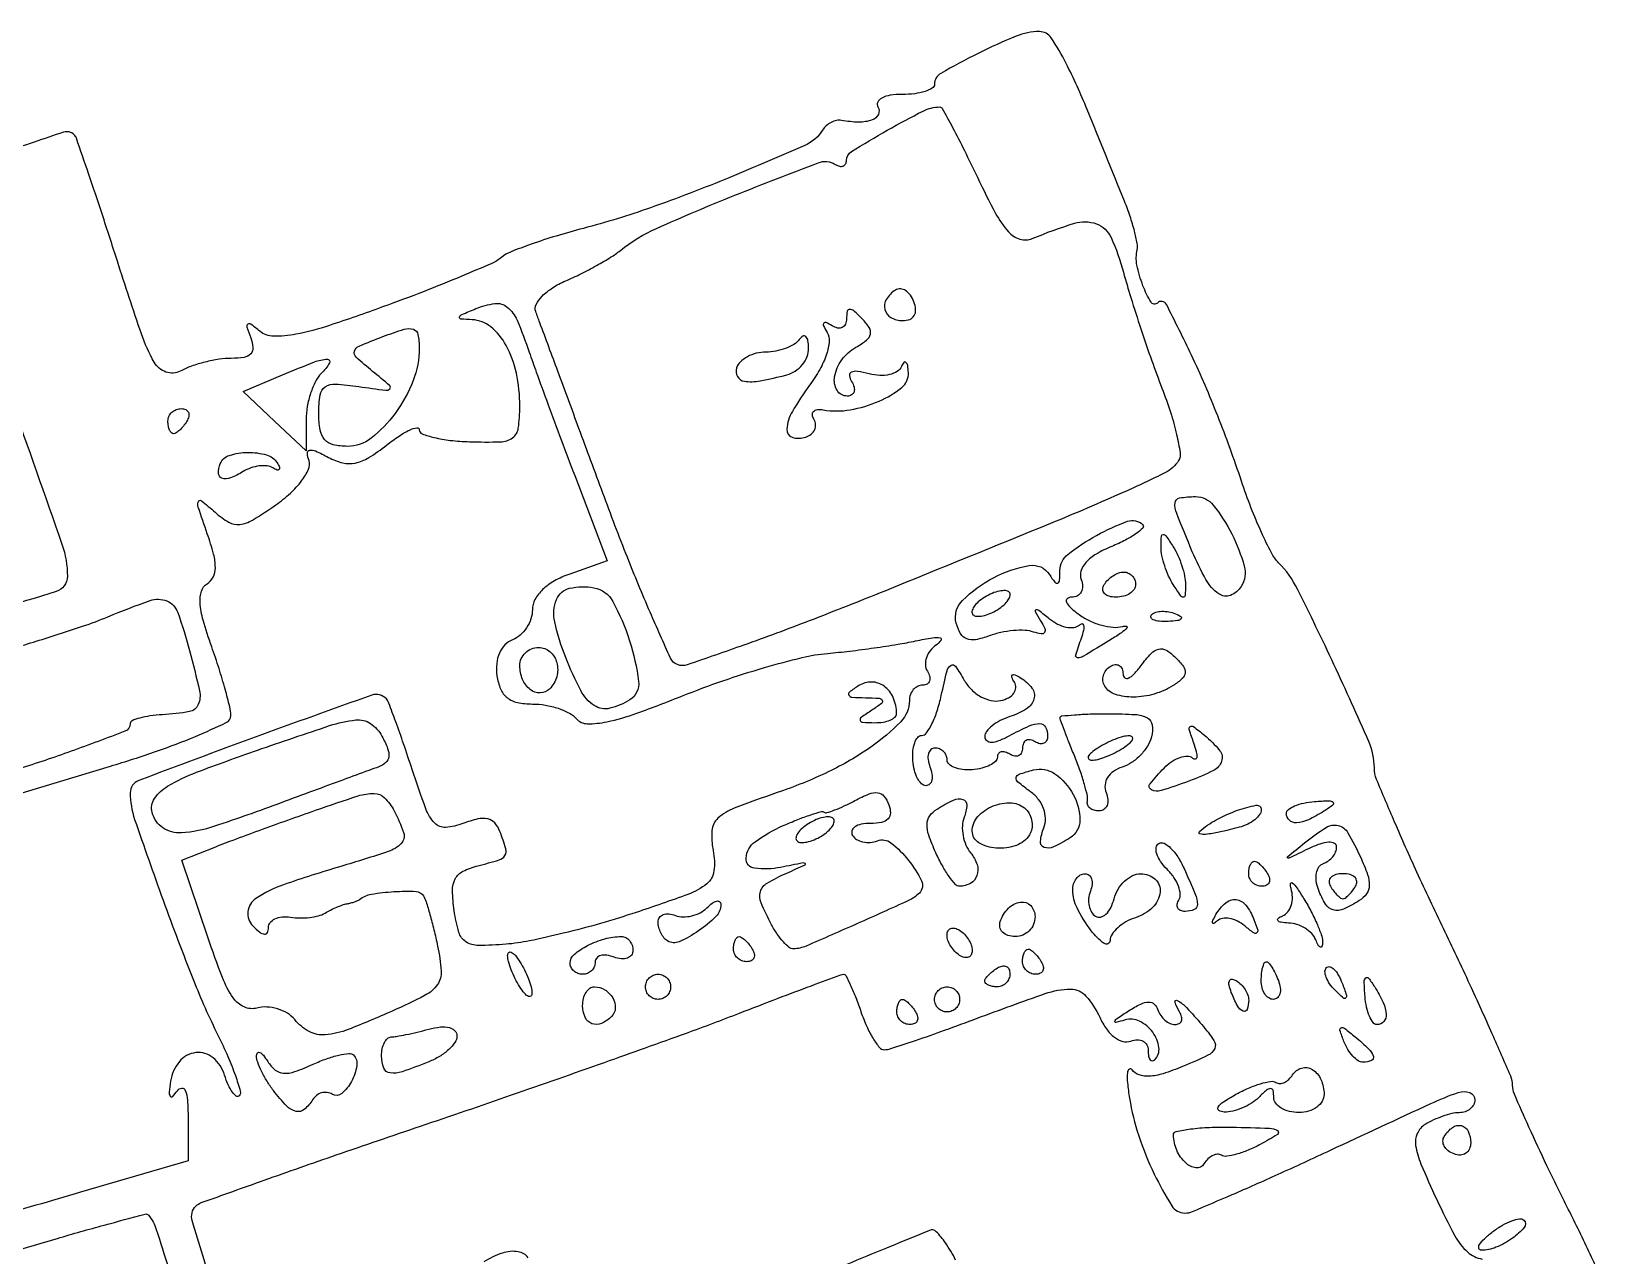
# Model space of a CAD drawing. Extents: x -19 to 322, y 67 to 181.
# Drawn here: x 254.4 to 314.1, y 135.1 to 181.4 of the extents above; entities that cross this region are included whole.
import ezdxf

# ---------------------------------------------------------------- set-up
doc = ezdxf.new("R2010")
doc.units = 0
doc.layers.get('0').update_dxf_attribs({"linetype": 'CONTINUOUS'})

msp = doc.modelspace()

# ---------------------------------------------------------------- linework, layer by layer
for points in [[(314.063, 133.51, 0.007953), (313.315, 135.18, 0.007109), (312.486, 136.888, -0.004353), (311.679, 138.529, -0.006337), (310.999, 139.991, -0.003391), (310.449, 141.235, -0.1027), (310.38, 141.567, 0.10206), (310.31, 141.911, 0.002152), (309.613, 143.509, 0.0049), (308.768, 145.373, 0.003271), (307.767, 147.492, -0.004293), (306.765, 149.622, -0.006224), (305.921, 151.52, -0.003381), (305.24, 153.134, -0.09845), (305.153, 153.571, 0.103891), (304.945, 154.561, 0.005657), (303.624, 157.477, 0.006694), (302.249, 160.324, 0.078572), (301.535, 161.323, -0.073945), (301.262, 161.698, -0.01352), (300.883, 162.472, -0.014275), (300.487, 163.411, -0.012539), (300.127, 164.411, 0.013991), (299.231, 166.876, 0.016077), (298.237, 169.173, 0.009027), (297.289, 171.091, 0.507738), (296.95, 171.144, -0.486583), (296.708, 171.173, -0.045479), (296.403, 171.798, -0.040792), (296.177, 172.579, -0.106807), (296.185, 173.16, 0.104653), (296.189, 173.398, 0.015936), (296.083, 173.865, 0.017247), (295.919, 174.415, 0.014175), (295.707, 174.991, 0.002891), (294.294, 178.462, 0.01815), (293.499, 180.202, 0.031893), (292.934, 181.169, 0.249575), (292.489, 181.406, 0.096764), (291.614, 181.235, 0.019697), (290.168, 180.581, 0.013552), (288.758, 179.825, 0.269226), (288.521, 179.417, -0.261876), (288.437, 179.268, -0.059583), (288.164, 179.144, -0.046926), (287.771, 179.058, -0.03018), (287.305, 179.03, 0.035659), (286.848, 178.997, 0.083483), (286.523, 178.894, 0.1651), (286.372, 178.738, 0.253782), (286.383, 178.555, -0.257782), (286.397, 178.276, -0.193357), (286.163, 178.066, -0.092326), (285.662, 177.981, -0.042337), (285.001, 178.049, 0.099293), (284.815, 178.046, 0.066157), (284.613, 177.975, 0.063055), (284.428, 177.848, 0.070997), (284.288, 177.683, -0.149232), (283.618, 177.104, -0.006695), (280.778, 175.892, -0.01226), (277.781, 174.746, -0.021474), (275.243, 173.966, 0.009578), (274.215, 173.677, 0.011721), (273.267, 173.367, 0.010272), (272.487, 173.072, 0.078027), (272.15, 172.871, -0.069923), (271.781, 172.644, -0.004532), (270.619, 172.146, -0.006534), (269.217, 171.583, -0.004822), (267.65, 170.994, -0.007892), (265.645, 170.297, -0.030667), (264.373, 169.963, -0.051561), (263.527, 169.885, -0.172275), (263.011, 170.074, 0.013467), (262.671, 170.341, 0.322634), (262.557, 170.342, 0.329364), (262.52, 170.235, 0.013752), (262.663, 169.831, -0.070409), (262.747, 169.463, -0.213059), (262.665, 169.225, -0.165314), (262.41, 169.09, -0.040277), (261.93, 169.051, 0.037591), (261.469, 169.016, 0.023343), (260.937, 168.91, 0.02337), (260.419, 168.755, 0.03859), (260.002, 168.572, -0.213131), (259.459, 168.533, -0.177314), (259.012, 168.909, -0.048114), (258.529, 169.978, -0.004493), (257.622, 172.725, 0.001873), (257.043, 174.511, 0.002947), (256.53, 176.04, 0.000758), (256.073, 177.371, 0.113758), (255.988, 177.508, 0.283509), (255.588, 177.602, 0.004799), (253.354, 176.839, 0.006527)], [(252.804, 152.265), (257.357, 153.632, 0.010384), (259.102, 154.196, 0.016343), (260.573, 154.76, 0.010491), (261.739, 155.281, 0.290286), (261.91, 155.551, 0.059708), (261.871, 155.876, 0.008156), (261.698, 156.54, 0.009283), (261.465, 157.323, 0.007721), (261.188, 158.147, -0.014675), (260.867, 159.149, -0.05203), (260.749, 159.813, -0.093961), (260.8, 160.254, -0.180687), (261.015, 160.531, 0.140273), (261.242, 160.781, 0.114434), (261.326, 161.135, 0.066141), (261.26, 161.65, 0.018818), (261.023, 162.422, -0.00357), (260.681, 163.425, -0.168304), (260.683, 163.637, -0.51581), (260.8, 163.669, -0.011743), (261.315, 163.233, 0.050223), (261.836, 162.856, 0.163393), (262.248, 162.771, 0.106604), (262.733, 162.939, 0.015424), (263.616, 163.514, 0.034051), (264.162, 163.953, 0.045277), (264.589, 164.424, 0.052839), (264.85, 164.86, 0.192359), (264.868, 165.177, -0.061199), (264.807, 165.47, -0.387533), (264.892, 165.58, -0.15266), (265.114, 165.551, -0.014691), (265.606, 165.306, 0.064014), (266.143, 165.101, 0.111449), (266.618, 165.095, 0.086872), (267.128, 165.3, 0.027913), (267.799, 165.769, -0.018417), (268.275, 166.116, -0.038195), (268.674, 166.343, -0.065054), (268.946, 166.43, -0.467882), (269.038, 166.353, 0.311468), (269.146, 166.197, 0.032061), (269.597, 166.059, 0.030992), (270.211, 165.952, 0.019339), (270.939, 165.899, 0.01493), (272.105, 165.896, 0.147722), (272.565, 166.048, 0.208306), (272.783, 166.407, 0.033988), (272.84, 167.238, 0.051253), (272.71, 168.496, 0.074576), (272.324, 169.541, 0.095246), (271.743, 170.242, 0.16328), (271.041, 170.51, -0.012937), (270.609, 170.539, -0.479773), (270.562, 170.611, -0.21496), (270.65, 170.709, -0.006283), (271.176, 170.931, -0.063538), (271.898, 171.124, -0.206974), (272.364, 170.992, -0.123029), (272.737, 170.495, -0.017381), (273.196, 169.289, 0.004751), (273.463, 168.531, 0.001272), (273.902, 167.331, 0.001289), (274.407, 165.97, 0.001331), (274.914, 164.627), (276.145, 161.391), (274.73, 160.898, 0.043041), (274.149, 160.637, 0.063348), (273.699, 160.307, 0.077261), (273.413, 159.935, 0.126118), (273.315, 159.551, -0.079748), (273.259, 159.204, -0.065458), (273.096, 158.865, -0.06662), (272.854, 158.585, -0.089872), (272.569, 158.412, 0.10911), (272.278, 158.22, 0.089548), (272.07, 157.91, 0.078693), (271.965, 157.509, 0.059912), (271.975, 157.054, 0.063694), (272.113, 156.552, 0.125889), (272.36, 156.224, 0.117597), (272.747, 156.042, 0.051583), (273.315, 155.983, -0.041709), (273.805, 155.942, -0.038699), (274.293, 155.82, -0.041041), (274.712, 155.642, -0.094318), (274.978, 155.429, 0.215491), (275.39, 155.237, 0.056506), (276.133, 155.311, 0.033222), (277.262, 155.635, 0.00878), (279.017, 156.303, -0.012626), (280.521, 156.862, -0.011636), (282.093, 157.36, -0.011719), (283.514, 157.739, -0.037352), (284.482, 157.898, 0.007684), (285.314, 157.984, 0.005469), (286.243, 158.105, 0.005523), (287.128, 158.24, 0.011705), (287.808, 158.368, -0.009935), (288.451, 158.491, -0.092726), (288.732, 158.487, -0.554665), (288.767, 158.392, -0.076154), (288.579, 158.212, 0.075239), (288.354, 157.996, 0.084657), (288.213, 157.732, 0.094444), (288.176, 157.461, 0.125121), (288.251, 157.224, -0.072223), (288.338, 157.022, -0.148061), (288.334, 156.851, -0.188844), (288.239, 156.738, -0.126017), (288.074, 156.696, 0.114275), (287.882, 156.651, 0.100347), (287.719, 156.526, 0.093749), (287.609, 156.338, 0.085638), (287.571, 156.117, -0.196003), (287.242, 155.31, -0.04701), (286.116, 154.356, -0.040909), (284.503, 153.418, -0.029382), (282.57, 152.632, 0.009562), (280.951, 152.046, 0.092746), (280.332, 151.666, 0.19242), (280.103, 151.198, 0.068098), (280.15, 150.44, -0.078931), (280.18, 149.672, -0.196727), (279.913, 149.191, -0.081654), (279.198, 148.787, -0.007248), (277.238, 148.103, -0.010771), (275.896, 147.689, -0.009595), (274.485, 147.315, -0.009675), (273.204, 147.028, -0.029136), (272.318, 146.9, -0.019637), (271.273, 146.853, -0.146345), (270.802, 146.991, -0.180956), (270.535, 147.351, -0.033458), (270.358, 148.171, -0.030771), (270.294, 148.931, -0.128168), (270.399, 149.374, -0.157099), (270.692, 149.66, -0.053647), (271.257, 149.868, 0.011002), (272.06, 150.088, 0.179892), (272.279, 150.254, 0.220018), (272.313, 150.506, 0.017268), (272.086, 151.165, 0.090414), (271.891, 151.485, 0.159339), (271.626, 151.64, 0.111535), (271.249, 151.636, 0.032683), (270.691, 151.465, -0.072915), (270.034, 151.319, -0.225815), (269.621, 151.48, -0.100502), (269.284, 152.025, -0.009556), (268.767, 153.511, 0.003513), (268.445, 154.472, 0.005144), (268.148, 155.313, 0.002593), (267.885, 156.02, 0.089187), (267.794, 156.173, 0.307977), (267.239, 156.318, 0.002584), (262.828, 154.728, 0.002571), (258.432, 153.092, 0.311914), (258.108, 152.625, 0.082605), (258.275, 151.623, 0.00442), (259.35, 148.57, 0.007563), (260.497, 145.544, 0.020911), (261.425, 143.463, -0.012378), (261.802, 142.655, -0.019106), (262.083, 141.937, -0.014051), (262.27, 141.348, -0.272593), (262.224, 141.17, -0.368118), (262.113, 141.161, -0.084043), (261.969, 141.307, -0.050143), (261.815, 141.583, -0.025551), (261.675, 141.956, 0.142577), (261.239, 142.607, 0.20562), (260.584, 142.803, 0.195714), (259.965, 142.465, 0.132337), (259.633, 141.721, 0.014795), (259.579, 141.306, 0.181662), (259.62, 141.155, 0.470756), (259.713, 141.148, 0.03907), (259.889, 141.364, -0.221219), (260.053, 141.46, -0.334562), (260.189, 141.377, -0.077501), (260.272, 141.003, -0.016308), (260.294, 140.332), (260.294, 138.713), (256.231, 137.523, -0.001501), (252.841, 136.542, -0.048105)], [(253.585, 167.527, -0.001961), (255.526, 162.026, -0.084044), (255.732, 160.809, -0.329299), (255.307, 160.234, -0.004417), (250.828, 158.899, -0.005538)], [(253.019, 157.899, 0.005081), (254.774, 158.427, 0.005027), (256.308, 158.923, 0.018574), (257.262, 159.281, -0.014661), (258.857, 159.896, -0.184471), (259.491, 159.879, -0.212626), (259.904, 159.444, -0.020146), (260.351, 158.007, -0.0095), (260.728, 156.478, -0.156662), (260.682, 155.961, -0.256177), (260.346, 155.694, -0.027794), (259.328, 155.578, 0.020211), (258.861, 155.532, 0.032035), (258.467, 155.451, 0.033697), (258.179, 155.351, 0.300619), (258.109, 155.245, -0.310347), (257.908, 154.954, -0.004646), (255.872, 154.196, -0.012096), (253.891, 153.532, -0.039093)], [(261.267, 133.811, -0.006535), (260.451, 136.451, -0.274677), (260.591, 137.002, -0.11084), (260.794, 137.131, -0.000508), (263.177, 137.981, -0.002369), (265.897, 138.935, -0.001491), (269.084, 140.024, 0.0018), (272.528, 141.203, 0.001688), (276.038, 142.433, 0.001679), (279.145, 143.545, 0.005812), (281.145, 144.295, -0.001285), (282.609, 144.859, -0.002032), (283.867, 145.334, -0.000457), (284.973, 145.745, -0.089032), (285.09, 145.766, -0.284695), (285.168, 145.717, -0.008203), (285.345, 145.347, -0.014246), (285.54, 144.887, -0.009038), (285.741, 144.341, 0.021788), (285.959, 143.794, 0.031238), (286.202, 143.334, 0.031941), (286.437, 142.998, 0.227718), (286.61, 142.915, 0.078475), (286.866, 142.955, 0.00288), (287.8, 143.264, 0.00519), (288.902, 143.648, 0.003615), (290.139, 144.103, -0.00578), (292.707, 145.036, -0.082374), (293.665, 145.203, -0.217544), (294.249, 144.941, -0.073775), (294.768, 144.141, 0.047661), (295.024, 143.697, 0.075273), (295.328, 143.382, 0.098144), (295.647, 143.225, 0.158132), (295.946, 143.241, -0.084678), (296.196, 143.291, -0.132092), (296.408, 143.24, -0.149852), (296.548, 143.097, -0.120323), (296.6, 142.887, 0.039573), (296.617, 142.671, 0.113264), (296.673, 142.532, 0.249814), (296.755, 142.49, 0.1943), (296.848, 142.53, 0.233519), (297.007, 142.997, 0.127382), (296.774, 143.572, 0.117439), (296.273, 143.992, 0.192916), (295.729, 144.037, -0.015391), (295.383, 143.942, -0.604984), (295.342, 143.99, -0.154196), (295.429, 144.099, -0.006121), (295.862, 144.381, -0.025304), (296.32, 144.64, -0.108395), (296.623, 144.717, -0.200706), (296.829, 144.639, -0.122888), (296.97, 144.416, 0.07023), (297.075, 144.206, 0.065921), (297.236, 144.027, 0.070264), (297.427, 143.906, 0.106572), (297.618, 143.865, 0.121914), (297.771, 143.903, 0.187673), (297.859, 144.005, 0.151112), (297.866, 144.159, 0.074422), (297.788, 144.341, -0.05819), (297.615, 144.709, -0.68664), (297.7, 144.779, -0.07445), (298.053, 144.503, -0.012627), (298.628, 143.865, -0.026766), (299.089, 143.264, -0.263269), (299.116, 142.958, -0.17732), (298.862, 142.701, -0.011879), (297.902, 142.276, -0.021091), (297.166, 142.007, -0.061633), (296.636, 141.908, -0.100604), (296.257, 141.961, -0.156113), (295.997, 142.158, 0.406001), (295.891, 142.178, 0.226839), (295.817, 142.055, 0.048723), (295.818, 141.66, 0.015567), (295.895, 141.077, 0.039548), (296.245, 139.658, 0.032156), (296.833, 138.206, 0.027531), (297.493, 137.012, 0.258357), (297.988, 136.737, 0.100466), (298.282, 136.797, 0.001784), (299.775, 137.435, 0.004394), (301.51, 138.203, 0.002908), (303.49, 139.113, -0.000945), (307.283, 140.876, -0.024591), (308.329, 141.298, -0.174699), (308.761, 141.293, -0.313098), (308.955, 141.014, -0.123684), (308.909, 140.832, -0.099425), (308.78, 140.676, -0.089546), (308.588, 140.57, -0.07833), (308.361, 140.532, 0.054358), (308.084, 140.498, 0.025829), (307.739, 140.398, 0.025241), (307.385, 140.256, 0.032599), (307.077, 140.088, 0.145432), (306.778, 139.746, 0.146232), (306.715, 139.296, 0.062106), (306.915, 138.589, 0.009545), (307.51, 137.253, 0.013525), (308.202, 135.875, 0.086489), (308.682, 135.263, 0.14333), (309.228, 135, 0.060521)], [(253.278, 135.154, -0.003155), (255.352, 135.78, -0.005147), (257.121, 136.281, -0.001154), (258.667, 136.698, -0.290823), (258.797, 136.657, -0.098279), (259.094, 136.119, -0.002044), (260.015, 133.186, -0.00089), (260.959, 130.113, -0.310528), (260.89, 129.893, -0.097666), (260.449, 129.67, -0.000356), (254.837, 128.1, -0.002128), (249.167, 126.544, -0.002602)], [(289.32, 134.961, 0.037606), (288.939, 135.608, 0.044187), (288.583, 136.034, 0.307558), (288.329, 136.083, -0.004191), (287.967, 135.93, -0.000186), (286.705, 135.412, -0.000313), (285.208, 134.798, -0.000224), (283.532, 134.113, 0.001397)], [(273.161, 135.046, 0.189803), (272.772, 135.276, 0.122855), (272.179, 135.224, 0.058396), (271.484, 134.89, 0.079837)]]:
    msp.add_lwpolyline(points, format="xyb")
for points in [[(275.982, 163.952, 0.000044), (275.076, 166.403, 0.000065), (274.277, 168.563, 0.000031), (273.597, 170.401, 0.001143), (273.44, 170.822, -0.211535), (273.456, 171.087, -0.074905), (273.683, 171.403, -0.058126), (274.073, 171.719, -0.040266), (274.575, 171.983, 0.014248), (275.145, 172.246, 0.011644), (275.74, 172.559, 0.011814), (276.274, 172.872, 0.030058), (276.641, 173.131, -0.06385), (278.01, 173.965, -0.009635), (280.972, 175.219, -0.004608), (284.125, 176.449, -0.23316), (284.767, 176.387, 0.073887), (284.931, 176.317, 0.150384), (285.069, 176.323, 0.187971), (285.161, 176.401, 0.122883), (285.195, 176.538, -0.260093), (285.378, 176.867, -0.008304), (286.735, 177.673, -0.012326), (288.087, 178.403, -0.11816), (288.719, 178.555, -0.273685), (288.812, 178.5, -0.002575), (289.206, 177.774, -0.007659), (289.649, 176.915, -0.00477), (290.144, 175.896, 0.011788), (290.83, 174.532, 0.06045), (291.314, 173.839, 0.135103), (291.75, 173.559, 0.177134), (292.219, 173.581, -0.024834), (293.81, 174.16, -0.164763), (294.642, 174.137, -0.201226), (295.197, 173.619, -0.039587), (295.666, 172.307, 0.009282), (295.945, 171.35, 0.004865), (296.324, 170.168, 0.004837), (296.737, 168.964, 0.007399), (297.121, 167.929, -0.015125), (297.445, 167.013, -0.020844), (297.675, 166.172, -0.018074), (297.809, 165.476, -0.178661), (297.751, 165.19, -0.138898), (297.254, 164.735, -0.01182), (295.677, 163.99, -0.007358), (292.909, 162.809, -0.000846), (286.639, 160.256, -0.004306), (283.787, 159.128, -0.006674), (281.305, 158.209, -0.002544), (279.17, 157.464, -0.178224), (278.798, 157.472, -0.195242), (278.537, 157.72, -0.003764), (277.767, 159.456, -0.008495), (276.908, 161.529, -0.005518)], [(287.744, 171.187, 0.064087), (287.608, 171.439, 0.094924), (287.426, 171.611, 0.122111), (287.229, 171.678, 0.160704), (287.046, 171.634, 0.117169), (286.706, 171.292, 0.198008), (286.642, 170.9, 0.21), (286.873, 170.593, 0.128597), (287.318, 170.477, 0.094172), (287.584, 170.527, 0.165347), (287.752, 170.67, 0.151817), (287.807, 170.896, 0.076022)], [(283.653, 166.074, 0.08695), (283.859, 166.188, 0.115591), (283.99, 166.357, 0.127421), (284.025, 166.553, 0.119698), (283.962, 166.747, -0.108922), (283.903, 166.916, -0.228796), (283.947, 167.045, -0.175468), (284.09, 167.113, -0.066208), (284.316, 167.104, 0.085015), (285.332, 167.106, 0.060251), (286.426, 167.434, 0.065871), (287.281, 167.949, 0.24057), (287.533, 168.508, 0.026579), (287.506, 168.78, 0.171404), (287.441, 168.9, 0.43113), (287.361, 168.894, 0.072855), (287.273, 168.745, -0.159664), (287.113, 168.557, -0.080781), (286.821, 168.438, -0.066984), (286.448, 168.404, -0.053598), (286.048, 168.463, 0.024224), (285.606, 168.556, 0.1433), (285.374, 168.527, 0.340679), (285.304, 168.399, 0.100476), (285.386, 168.175, -0.068717), (285.479, 167.965, -0.14289), (285.478, 167.787, -0.190361), (285.387, 167.67, -0.133224), (285.223, 167.625, -0.264862), (284.836, 167.846, -0.17965), (284.743, 168.358, -0.114653), (285.017, 168.998, -0.106548), (285.551, 169.473, 0.036284), (285.953, 169.74, 0.175087), (286.098, 169.968, 0.202329), (286.053, 170.215, 0.05021), (285.789, 170.542, 0.015937), (285.471, 170.843, 0.182986), (285.313, 170.903, 0.363242), (285.22, 170.826, 0.044959), (285.195, 170.544, -0.103491), (285.152, 170.341, -0.18117), (285.034, 170.219, -0.165682), (284.857, 170.199, -0.084754), (284.646, 170.284, 0.029074), (284.421, 170.406, 0.361825), (284.333, 170.383, 0.277721), (284.325, 170.279, 0.02236), (284.465, 170.03, -0.163922), (284.542, 169.697, -0.056994), (284.438, 169.209, -0.046765), (284.183, 168.635, -0.031424), (283.793, 168.032, 0.027529), (283.145, 167.045, 0.114272), (282.937, 166.369, 0.348256), (283.144, 166.066, 0.160198)], [(265.236, 166.966, -0.035923), (265.287, 167.668, -0.211285), (265.478, 167.974, -0.165872), (265.866, 168.079, -0.020629), (266.746, 167.987, 0.003434), (267.769, 167.844, 0.244777), (267.925, 167.9, 0.425258), (267.917, 168.027, 0.006085), (267.273, 168.561, -0.014116), (266.652, 169.094, -0.2883), (266.588, 169.322, -0.224774), (266.763, 169.516, -0.0091), (267.664, 169.875, -0.014475), (268.47, 170.153, -0.153795), (268.813, 170.152, -0.274494), (268.988, 169.955, -0.047998), (269.038, 169.439, -0.093403), (268.807, 168.212, -0.064787), (268.126, 166.972, -0.068816), (267.219, 166.034, -0.167708), (266.322, 165.725, -0.056605), (265.782, 165.786, -0.15787), (265.459, 165.979, -0.139694), (265.287, 166.343, -0.040804)], [(282.938, 168.428, 0.084109), (283.255, 168.571, 0.074385), (283.523, 168.816, 0.076263), (283.702, 169.121, 0.097107), (283.762, 169.442, 0.038715), (283.737, 169.728, 0.169813), (283.657, 169.875, 0.327165), (283.542, 169.887, 0.101966), (283.406, 169.764, -0.098263), (283.206, 169.581, -0.046209), (282.891, 169.428, -0.043356), (282.52, 169.324, -0.046872), (282.146, 169.289, 0.060772), (281.783, 169.244, 0.062336), (281.444, 169.114, 0.06892), (281.18, 168.922, 0.121084), (281.037, 168.695, 0.211417), (281.068, 168.365, 0.234114), (281.331, 168.186, 0.081705), (281.923, 168.2, 0.017196)], [(263.86, 168.426, -0.006717), (265.076, 168.918, -0.083735), (265.561, 169.019, -0.598466), (265.644, 168.877, -0.059075), (265.331, 168.481, 0.079735), (265.113, 168.178, 0.037883), (264.929, 167.733, 0.036306), (264.803, 167.227, 0.042653), (264.761, 166.735), (264.761, 165.559), (263.568, 166.68), (262.374, 167.801)], [(259.534, 166.675, -0.105053), (259.573, 166.856, -0.099167), (259.682, 167.011, -0.09642), (259.845, 167.114, -0.093332), (260.037, 167.15, -0.108972), (260.206, 167.113, -0.182303), (260.306, 167.011, -0.161196), (260.321, 166.856, -0.082592), (260.247, 166.675, -0.029505), (260.119, 166.493, -0.035638), (259.978, 166.339, -0.038439), (259.844, 166.231, -0.151918), (259.744, 166.2, -0.210953), (259.663, 166.235, -0.081139), (259.596, 166.339, -0.061769), (259.549, 166.493, -0.042167)], [(261.514, 165.069, -0.219473), (261.86, 165.384, -0.073296), (262.552, 165.495, -0.071833), (263.263, 165.402, -0.188129), (263.667, 165.098, -0.038716), (263.752, 164.932, -0.282409), (263.739, 164.848, -0.321623), (263.662, 164.828, -0.044403), (263.505, 164.907, 0.111558), (263.282, 164.984, 0.057845), (262.987, 164.982, 0.053249), (262.669, 164.908, 0.054764), (262.376, 164.769, -0.044493), (261.898, 164.529, -0.179643), (261.577, 164.522, -0.3181), (261.442, 164.711, -0.101376)], [(298.269, 161.743, -0.003881), (297.678, 163.189, -0.110761), (297.615, 163.584, -0.350016), (297.786, 163.774, -0.040785), (298.396, 163.824, -0.228042), (299.062, 163.504, -0.051078), (299.763, 162.415, -0.051086), (300.232, 161.196, -0.207722), (300.121, 160.428, -0.165015), (299.713, 160.091, -0.250259), (299.268, 160.149, -0.110976), (298.783, 160.688, -0.028781)], [(294.077, 158.478, 0.024723), (294.168, 158.778, 0.108227), (294.173, 158.962, 0.398074), (294.104, 159.012, 0.1528), (293.987, 158.957, -0.159595), (293.784, 158.866, -0.078452), (293.498, 158.882, -0.065287), (293.177, 158.995, -0.052557), (292.869, 159.195, 0.004826), (292.461, 159.519, 0.217193), (292.358, 159.543, 0.50858), (292.331, 159.483, 0.009146), (292.535, 159.129, -0.031827), (292.688, 158.835, -0.248206), (292.677, 158.686, -0.304085), (292.555, 158.631, -0.042122), (292.27, 158.704, 0.073852), (291.945, 158.767, 0.032113), (291.504, 158.757, 0.0309), (291.028, 158.685, 0.035868), (290.588, 158.558, -0.040476), (290.075, 158.415, -0.141464), (289.737, 158.445, -0.171426), (289.504, 158.644, -0.066496), (289.342, 159.042, -0.268578), (289.579, 159.902, -0.074115), (290.757, 160.76, -0.076958), (292.104, 161.217, -0.303725), (292.865, 160.881, 0.020438), (293.068, 160.588, 0.333283), (293.176, 160.556, 0.2899), (293.249, 160.653, 0.017445), (293.266, 161.034, -0.227901), (293.564, 161.639, -0.039949), (294.652, 162.36, -0.039525), (295.821, 162.891, -0.291014), (296.392, 162.764, -0.41077), (296.393, 162.634, -0.046461), (296.146, 162.424, -0.035464), (295.745, 162.183, -0.019243), (295.221, 161.942, 0.034819), (294.639, 161.652, 0.07385), (294.248, 161.337, 0.109474), (294.059, 161.011, 0.17018), (294.069, 160.691, -0.084352), (294.12, 160.435, -0.13183), (294.069, 160.218, -0.149966), (293.923, 160.075, -0.120799), (293.708, 160.022, 0.166876), (293.543, 159.965, 0.341935), (293.511, 159.84, 0.10814), (293.659, 159.634, 0.025015), (293.994, 159.362, 0.04857), (294.394, 159.126, 0.043287), (294.847, 158.96, 0.045777), (295.283, 158.884, 0.09273), (295.629, 158.92, -0.129117), (295.777, 158.925, -0.570373), (295.798, 158.859, -0.061522), (295.592, 158.679, -0.011793), (295.174, 158.409, -0.00237), (294.135, 157.778, -0.15208), (293.932, 157.729, -0.485486), (293.861, 157.832, -0.011129)], [(297.089, 161.923, -0.012417), (297.1, 162.335, -0.399741), (297.166, 162.398, -0.246842), (297.269, 162.344, -0.007261), (297.55, 161.923, -0.038252), (297.726, 161.598, -0.027073), (297.875, 161.21, -0.027466), (297.978, 160.822, -0.050718), (298.011, 160.497, -0.012417), (298, 160.085, -0.399741), (297.934, 160.022, -0.246842), (297.831, 160.076, -0.007261), (297.55, 160.497, -0.038252), (297.374, 160.822, -0.027073), (297.225, 161.21, -0.027466), (297.122, 161.598, -0.050718)], [(294.936, 160.497, -0.06081), (295.082, 160.679, -0.051032), (295.275, 160.833, -0.053229), (295.485, 160.938, -0.089642), (295.677, 160.973, -0.105429), (295.848, 160.936, -0.099231), (295.993, 160.833, -0.096318), (296.09, 160.679, -0.092995), (296.124, 160.497, -0.153634), (296.067, 160.316, -0.097988), (295.907, 160.162, -0.080552), (295.667, 160.058, -0.062283), (295.384, 160.022, -0.066118), (295.121, 160.057, -0.138808), (294.947, 160.162, -0.191142), (294.885, 160.317, -0.139169)], [(274.577, 157.738, -0.037482), (274.159, 159.091, -0.153288), (274.227, 159.938, -0.247109), (274.724, 160.359, -0.098711), (275.644, 160.378, -0.229174), (276.356, 159.862, -0.045892), (276.987, 158.378, -0.046028), (277.33, 156.836, -0.290706), (277.003, 156.14, -0.083829), (276.241, 155.82, -0.206222), (275.656, 155.924, -0.128125), (275.143, 156.493, -0.026101)], [(290.897, 159.547, 0.039081), (291.143, 159.726, 0.066537), (291.311, 159.916, 0.099385), (291.382, 160.085, 0.251186), (291.345, 160.208, 0.187837), (291.205, 160.269, 0.06045), (290.976, 160.251, 0.050517), (290.702, 160.167, 0.038238), (290.422, 160.022, 0.039081), (290.177, 159.843, 0.066537), (290.008, 159.653, 0.099385), (289.937, 159.484, 0.251186), (289.974, 159.361, 0.187837), (290.114, 159.3, 0.06045), (290.343, 159.318, 0.050517), (290.617, 159.402, 0.038238)], [(296.728, 159.359, -0.126455), (296.884, 159.451, -0.060344), (297.114, 159.488, -0.05415), (297.379, 159.47, -0.051402), (297.639, 159.396, -0.054073), (297.837, 159.291, -0.470617), (297.845, 159.204, -0.168741), (297.707, 159.137, -0.018894), (297.352, 159.109, -0.028489), (297.021, 159.114, -0.077125), (296.793, 159.167, -0.208169), (296.706, 159.255, -0.296942)], [(272.84, 157.437, -0.103216), (272.894, 157.698, -0.098834), (273.049, 157.92, -0.096907), (273.28, 158.069, -0.095012), (273.552, 158.121, -0.179946), (273.981, 157.962, -0.15216), (274.238, 157.549, -0.132661), (274.233, 157.015, -0.128822), (273.961, 156.55, -0.194761), (273.611, 156.402, -0.172865), (273.234, 156.529, -0.128462), (272.943, 156.915, -0.098073)], [(294.957, 156.663, -0.108373), (294.889, 156.855, -0.099685), (294.905, 157.063, -0.095498), (295.003, 157.256, -0.090427), (295.166, 157.404, -0.100602), (295.35, 157.472, -0.177259), (295.507, 157.44, -0.167994), (295.613, 157.312, -0.089187), (295.649, 157.108, 0.230106), (295.714, 156.974, 0.286339), (295.849, 156.96, 0.093062), (296.068, 157.12, 0.028611), (296.33, 157.436, -0.029324), (296.713, 157.896, -0.147329), (296.999, 158.062, -0.196516), (297.282, 158.018, -0.058862), (297.633, 157.745, -0.037094), (297.931, 157.404, -0.183343), (298, 157.163, -0.192353), (297.891, 156.944, -0.041355), (297.546, 156.683, -0.070378), (296.827, 156.359, -0.068828), (296.041, 156.244, -0.079274), (295.361, 156.347, -0.179036)], [(287.701, 153.845, -0.040917), (287.704, 154.208, -0.063015), (287.771, 154.516, -0.085972), (287.887, 154.723, -0.225624), (288.038, 154.795, 0.244705), (288.216, 154.888, 0.038901), (288.423, 155.239, 0.0356), (288.621, 155.727, 0.024198), (288.778, 156.306, -0.00699), (288.996, 157.239, -0.188292), (289.141, 157.443, -0.408258), (289.313, 157.41, -0.02061), (289.647, 156.878, 0.067606), (289.918, 156.526, 0.068748), (290.271, 156.261, 0.074048), (290.657, 156.116, 0.104918), (291.022, 156.116, 0.067088), (291.319, 156.222, 0.112519), (291.52, 156.391, 0.148623), (291.595, 156.596, 0.153784), (291.542, 156.805, -0.037368), (291.443, 156.997, -0.345921), (291.465, 157.082, -0.276148), (291.564, 157.092, -0.029675), (291.774, 156.979, -0.093547), (292.204, 156.586, -0.231706), (292.282, 156.177, -0.187821), (292.003, 155.8, -0.063636), (291.372, 155.508, 0.041204), (291.009, 155.358, 0.050911), (290.701, 155.16, 0.05949), (290.49, 154.944, 0.165895), (290.422, 154.746, 0.229809), (290.494, 154.598, 0.177343), (290.668, 154.541, 0.084799), (290.956, 154.6, 0.029555), (291.341, 154.778, -0.015552), (292.103, 155.156, -0.109678), (292.505, 155.242, -0.281932), (292.717, 155.11, -0.116479), (292.798, 154.767, -0.108972), (292.761, 154.598, -0.182303), (292.658, 154.498, -0.161196), (292.504, 154.483, -0.082592), (292.323, 154.557, 0.088621), (292.141, 154.629, 0.167455), (291.987, 154.609, 0.177706), (291.884, 154.5, 0.101261), (291.848, 154.32, -0.101261), (291.811, 154.14, -0.177706), (291.708, 154.031, -0.167455), (291.554, 154.01, -0.088621), (291.372, 154.082, 0.062524), (291.19, 154.165, 0.132808), (291.037, 154.171, 0.19161), (290.936, 154.102, 0.148374), (290.897, 153.974, -0.207817), (290.828, 153.814, -0.072326), (290.618, 153.669, -0.056874), (290.311, 153.557, -0.040011), (289.947, 153.5, -0.044872), (289.583, 153.505, -0.067802), (289.276, 153.58, -0.091879), (289.069, 153.709, -0.210357), (288.996, 153.874, 0.102386), (288.961, 154.044, 0.098672), (288.861, 154.189, 0.097122), (288.712, 154.286, 0.095789), (288.536, 154.32, 0.184534), (288.384, 154.262, 0.147206), (288.291, 154.11, 0.100118), (288.278, 153.88, 0.055937), (288.349, 153.607, -0.051204), (288.423, 153.334, -0.093029), (288.418, 153.104, -0.142305), (288.337, 152.952, -0.201694), (288.198, 152.894, -0.199723), (288.03, 152.964, -0.075357), (287.877, 153.173, -0.059317), (287.76, 153.481, -0.042337)], [(287.088, 155.627, 0.097067), (286.958, 156.227, 0.133186), (286.616, 156.657, 0.155601), (286.146, 156.815, 0.146062), (285.657, 156.678, 0.018596), (285.305, 156.436, 0.374398), (285.279, 156.319, 0.257079), (285.402, 156.241, 0.012129), (285.908, 156.221, -0.011695), (286.425, 156.201, -0.267377), (286.544, 156.122, -0.363403), (286.515, 156.002, -0.016614), (286.145, 155.745, 0.011213), (285.751, 155.478, 0.309569), (285.71, 155.366, 0.327416), (285.799, 155.293, 0.011938), (286.264, 155.277, 0.040992), (286.582, 155.301, 0.061451), (286.849, 155.377, 0.081929), (287.029, 155.491, 0.219319)], [(258.937, 151.883, -0.215304), (259.027, 152.41, -0.111481), (259.523, 152.878, -0.043398), (260.619, 153.404, -0.006516), (262.916, 154.237, -0.003523), (265.647, 155.165, -0.052232), (266.633, 155.381, -0.176096), (267.19, 155.247, -0.124132), (267.628, 154.766, -0.030869), (267.841, 154.302, -0.117112), (267.883, 153.988, -0.183621), (267.774, 153.769, -0.101272), (267.514, 153.611, 0.002436), (267.124, 153.47, 0.000231), (266.173, 153.12, 0.000295), (265.039, 152.702, 0.000233), (263.811, 152.247, -0.008478), (261.293, 151.362, -0.061724), (260.04, 151.11, -0.172), (259.344, 151.3, -0.17895)], [(294.3, 152.3, 0.1071), (294.3, 152.513, 0.014693), (294.192, 152.945, 0.01632), (294.031, 153.456, 0.013143), (293.825, 153.994, -0.003481), (293.614, 154.517, -0.005086), (293.435, 154.981, -0.002589), (293.29, 155.375, -0.086889), (293.273, 155.474, -0.385321), (293.325, 155.531, -0.005667), (293.814, 155.574, -0.012012), (294.407, 155.606, -0.007232), (295.113, 155.616, -0.014932), (296.113, 155.586, -0.109216), (296.571, 155.455, -0.240525), (296.752, 155.193, -0.097191), (296.724, 154.746, -0.074973), (296.573, 154.393, -0.052597), (296.307, 154.05, -0.052389), (295.974, 153.769, -0.072325), (295.622, 153.598, 0.070504), (295.289, 153.438, 0.104947), (295.063, 153.207, 0.120167), (294.97, 152.929, 0.113405), (295.012, 152.632, -0.067655), (295.074, 152.369, -0.115417), (295.044, 152.146, -0.152442), (294.928, 151.999, -0.15171), (294.75, 151.944, -0.067712), (294.554, 151.97, -0.100375), (294.401, 152.048, -0.126867), (294.313, 152.165, -0.153054)], [(295.649, 154.32, 0.027796), (295.894, 154.498, 0.102785), (296.013, 154.645, 0.335455), (295.997, 154.737, 0.190341), (295.887, 154.78, 0.067616), (295.655, 154.749, 0.024967), (295.342, 154.645, 0.024204), (295.007, 154.496, 0.026766), (294.699, 154.32, 0.027796), (294.454, 154.142, 0.102785), (294.335, 153.994, 0.335455), (294.351, 153.903, 0.190341), (294.461, 153.859, 0.067616), (294.693, 153.891, 0.024967), (295.006, 153.994, 0.024204), (295.341, 154.143, 0.026766)], [(297.199, 153.562, -0.047218), (297.499, 153.81, -0.065071), (297.811, 153.967, -0.082735), (298.087, 154.015, -0.187316), (298.282, 153.941, 0.213209), (298.387, 153.907, 0.360494), (298.448, 153.969, 0.084858), (298.429, 154.18, 0.022062), (298.328, 154.506, -0.010018), (298.156, 155.014, -0.319125), (298.194, 155.132, -0.33469), (298.315, 155.131, -0.010523), (298.727, 154.804, -0.045279), (299.302, 154.232, -0.26102), (299.378, 153.826, -0.198422), (299.068, 153.469, -0.027107), (298.144, 153.069, -0.012627), (297.091, 152.709, -0.198805), (296.72, 152.742, -0.470826), (296.672, 152.969, -0.028814)], [(292.653, 151.3, 0.095311), (292.716, 151.656, 0.084615), (292.648, 152.027, 0.078956), (292.453, 152.376, 0.068333), (292.151, 152.667, -0.013518), (291.678, 153.033, -0.260264), (291.613, 153.199, -0.287229), (291.722, 153.332, -0.01578), (292.262, 153.491, -0.221051), (293.073, 153.344, -0.115325), (293.77, 152.56, -0.124183), (294.018, 151.589, -0.257588), (293.654, 150.925, -0.031127), (293.023, 150.578, -0.202424), (292.668, 150.563, -0.34354), (292.529, 150.79, -0.063952)], [(264.327, 144.054, 0.084504), (264.051, 144.291, 0.061334), (263.68, 144.455, 0.06063), (263.276, 144.527, 0.0775), (262.9, 144.489, -0.17164), (262.413, 144.53, -0.136017), (262.004, 144.87, -0.059379), (261.594, 145.643, -0.010744), (261.041, 147.172), (260.057, 150.085), (261.34, 150.589, -0.004638), (262, 150.842, -0.001514), (262.978, 151.202, -0.001509), (264.067, 151.596, -0.001702), (265.115, 151.967, -0.006045), (266.721, 152.509, -0.080018), (267.337, 152.604, -0.199453), (267.723, 152.44, -0.071512), (268.085, 151.948, -0.039726), (268.447, 151.121, -0.281232), (268.357, 150.711, -0.123652), (267.867, 150.403, -0.006372), (266.068, 149.843, 0.010573), (263.899, 149.148, 0.066134), (262.859, 148.628, 0.218447), (262.558, 148.131, 0.228956), (262.746, 147.592, 0.026731), (263.011, 147.353, 0.144514), (263.189, 147.28, 0.324892), (263.296, 147.341, 0.105054), (263.336, 147.53, -0.167209), (263.401, 147.72, -0.116891), (263.58, 147.864, -0.089908), (263.849, 147.936, -0.061011), (264.167, 147.924, 0.037383), (264.52, 147.894, 0.031832), (264.894, 147.914, 0.033075), (265.233, 147.977, 0.073879), (265.474, 148.078, -0.019643), (265.682, 148.193, -0.015737), (265.914, 148.3, -0.016018), (266.136, 148.386, -0.038443), (266.306, 148.432, 0.017616), (266.451, 148.464, 0.018002), (266.592, 148.507, 0.018081), (266.712, 148.552, 0.068441), (266.781, 148.593, -0.126544), (267.232, 148.795, -0.028307), (268.076, 148.891, -0.023903), (268.914, 148.898, -0.255345), (269.196, 148.729, -0.056144), (269.294, 148.509, -0.007775), (269.439, 148.028, -0.008828), (269.591, 147.45, -0.007377), (269.733, 146.832, -0.035391), (269.867, 145.888, -0.172016), (269.724, 145.375, -0.121756), (269.26, 144.97, -0.014184), (268.007, 144.371, -0.010952), (266.354, 143.68, -0.072142), (265.483, 143.476, -0.146283), (264.879, 143.601, -0.096043)], [(282.36, 147.636, -0.022517), (281.962, 148.468, -0.17372), (281.938, 148.892, -0.191364), (282.189, 149.213, -0.028262), (282.938, 149.594, 0.001796), (283.624, 149.899, 0.542481), (283.632, 149.95, 0.234463), (283.551, 149.973, 0.001202), (282.7, 149.807, -0.07976), (281.715, 149.772, -0.397347), (281.394, 150.161, -0.224788), (281.737, 150.777, -0.050995), (282.804, 151.386, -0.009572), (283.354, 151.617, -0.01474), (283.84, 151.794, -0.009072), (284.244, 151.919, -0.252173), (284.348, 151.897, 0.255889), (284.447, 151.876, 0.0154), (284.743, 151.977, 0.019991), (285.103, 152.129, 0.013173), (285.504, 152.33, -0.026074), (286.044, 152.584, -0.127761), (286.376, 152.628, -0.196515), (286.609, 152.498, -0.076914), (286.796, 152.173, -0.090877), (286.854, 151.862, -0.197925), (286.764, 151.641, -0.151015), (286.519, 151.509, -0.048428), (286.102, 151.469, 0.046333), (285.753, 151.436, 0.100872), (285.504, 151.335, 0.17876), (285.396, 151.186, 0.210393), (285.42, 151.014, 0.121021), (285.577, 150.86, 0.08156), (285.812, 150.768, 0.073943), (286.088, 150.75, 0.0704), (286.362, 150.813, -0.265139), (286.874, 150.735, -0.056107), (287.54, 150.073, -0.057886), (288.027, 149.297, -0.317689), (287.948, 148.836, -0.089552), (287.534, 148.549, -0.002678), (285.606, 147.682, -0.002571), (283.663, 146.832, -0.094387), (283.192, 146.727, -0.179005), (283.029, 146.782, -0.037989), (282.808, 146.99, -0.035269), (282.574, 147.285, -0.027181)], [(288.573, 150.356, -0.02166), (288.304, 151.022, -0.091901), (288.237, 151.445, -0.150597), (288.34, 151.752, -0.095783), (288.616, 152.012, -0.031333), (289.235, 152.353, -0.185954), (289.597, 152.379, -0.348561), (289.744, 152.167, -0.075187), (289.641, 151.7, 0.081129), (289.574, 151.378, 0.056181), (289.6, 151.007, 0.05543), (289.709, 150.645, 0.072462), (289.89, 150.35, -0.095847), (290.129, 149.912, -0.159729), (290.127, 149.497, -0.184353), (289.885, 149.203, -0.130359), (289.469, 149.093, -0.215041), (289.312, 149.163, -0.026766), (289.074, 149.464, -0.027687), (288.817, 149.872, -0.019565)], [(289.947, 151.18, -0.187782), (290.159, 151.726, -0.111665), (290.74, 152.128, -0.110913), (291.441, 152.243, -0.183791), (291.981, 152.001, -0.08719), (292.128, 151.79, -0.076058), (292.204, 151.532, -0.077233), (292.199, 151.266, -0.095066), (292.111, 151.035, -0.171887), (291.616, 150.637, -0.101193), (290.855, 150.534, -0.118238), (290.197, 150.739, -0.264139)], [(301.827, 151.843, -0.234621), (301.901, 151.992, -0.061397), (302.139, 152.13, -0.049041), (302.483, 152.239, -0.033139), (302.89, 152.297, -0.009696), (303.443, 152.328, -0.212144), (303.59, 152.269, -0.450889), (303.582, 152.162, -0.020914), (303.246, 151.93, -0.031857), (302.657, 151.608, -0.094015), (302.211, 151.494, -0.200319), (301.941, 151.588, -0.213521)], [(284.244, 150.993, 0.039081), (284.49, 151.173, 0.066537), (284.659, 151.362, 0.099385), (284.729, 151.531, 0.251186), (284.692, 151.654, 0.187837), (284.553, 151.716, 0.06045), (284.323, 151.698, 0.050517), (284.049, 151.613, 0.038238), (283.769, 151.469, 0.039081), (283.524, 151.289, 0.066537), (283.355, 151.1, 0.099385), (283.284, 150.931, 0.251186), (283.322, 150.807, 0.187837), (283.461, 150.746, 0.06045), (283.691, 150.764, 0.050517), (283.965, 150.849, 0.038238)], [(298.54, 151.167, -0.056474), (299.176, 151.607, -0.038084), (299.983, 151.965, -0.039477), (300.686, 152.153, -0.468897), (300.876, 151.995, -0.155423), (300.816, 151.804, -0.068268), (300.632, 151.609, -0.058116), (300.363, 151.438, -0.048432), (300.045, 151.321, -0.009029), (299.285, 151.137, -0.029332), (298.774, 151.054, -0.104908), (298.558, 151.077, -0.581532)], [(303.038, 148.965, -0.058389), (302.955, 149.292, -0.080063), (302.963, 149.595, -0.101079), (303.058, 149.827, -0.166422), (303.225, 149.955, 0.074943), (303.417, 150.053, 0.067267), (303.58, 150.206, 0.070384), (303.69, 150.389, 0.100359), (303.728, 150.574, 0.283131), (303.643, 150.712, 0.132934), (303.43, 150.756, 0.068718), (303.09, 150.688, 0.028841), (302.658, 150.509, -0.000927), (301.919, 150.152, -0.374075), (301.868, 150.166, -0.387311), (301.876, 150.218, -0.000942), (302.512, 150.73, -0.026514), (303.33, 151.317, -0.206008), (303.784, 151.391, -0.202227), (304.155, 151.114, -0.025476), (304.626, 150.205, -0.02166), (304.895, 149.539, -0.091901), (304.963, 149.116, -0.150597), (304.86, 148.809, -0.095783), (304.584, 148.549, -0.036452), (303.985, 148.228, -0.172272), (303.602, 148.198, -0.191237), (303.31, 148.415, -0.046456)], [(297.764, 148.579, 0.164531), (297.815, 148.799, 0.068261), (297.743, 149.099, 0.057365), (297.569, 149.429, 0.046249), (297.313, 149.737, -0.044539), (297.067, 150.031, -0.07459), (296.924, 150.32, -0.110039), (296.903, 150.557, -0.22582), (297.002, 150.711, -0.260561), (297.199, 150.719, -0.078483), (297.451, 150.538, -0.056365), (297.717, 150.208, -0.034703), (297.956, 149.768, -0.007547), (298.381, 148.796, -0.093233), (298.465, 148.403, -0.307884), (298.342, 148.212, -0.100735), (297.997, 148.142, -0.097291), (297.826, 148.176, -0.174874), (297.721, 148.27, -0.170704), (297.699, 148.412, -0.092168)], [(300.401, 149.568, -0.042167), (300.417, 149.75, -0.061769), (300.463, 149.903, -0.081139), (300.531, 150.008, -0.210953), (300.611, 150.043, -0.151918), (300.711, 150.012, -0.038439), (300.845, 149.903, -0.035638), (300.986, 149.75, -0.029505), (301.114, 149.568, -0.082592), (301.188, 149.386, -0.161196), (301.174, 149.232, -0.182303), (301.073, 149.13, -0.108972), (300.904, 149.093, -0.093332), (300.712, 149.129, -0.09642), (300.549, 149.232, -0.099167), (300.44, 149.386, -0.105053)], [(293.748, 148.946, -0.072354), (293.783, 149.183, -0.087266), (293.884, 149.385, -0.10046), (294.033, 149.52, -0.134097), (294.209, 149.568, -0.170338), (294.363, 149.514, -0.150241), (294.459, 149.372, -0.106442), (294.478, 149.157, -0.060487), (294.414, 148.903, 0.069884), (294.35, 148.628, 0.073719), (294.367, 148.351, 0.081501), (294.458, 148.115, 0.121827), (294.612, 147.958, 0.201622), (294.805, 147.928, 0.129927), (295.005, 148.038, 0.08802), (295.185, 148.281, 0.051241), (295.313, 148.623, -0.070413), (295.464, 148.984, -0.069833), (295.71, 149.29, -0.07563), (296.01, 149.497, -0.113738), (296.318, 149.568, -0.183601), (296.865, 149.36, -0.244736), (297.052, 148.87, -0.172565), (296.765, 148.288, -0.11661), (296.124, 147.905, 0.04973), (295.76, 147.747, 0.055974), (295.449, 147.526, 0.06394), (295.234, 147.278, 0.140602), (295.159, 147.041, -0.601463), (294.936, 146.93, -0.077996), (294.446, 147.413, -0.040565), (293.911, 148.273, -0.119363)], [(304.44, 149.093, 0.146489), (304.489, 149.273, 0.191582), (304.422, 149.428, 0.134005), (304.238, 149.533, 0.063222), (303.965, 149.568, 0.063222), (303.692, 149.533, 0.134005), (303.508, 149.428, 0.191582), (303.442, 149.273, 0.146489), (303.49, 149.093, 0.025622), (303.616, 148.911, 0.032351), (303.751, 148.757, 0.033983), (303.877, 148.647, 0.163822), (303.965, 148.617, 0.163822), (304.054, 148.647, 0.033983), (304.18, 148.757, 0.032351), (304.315, 148.911, 0.025622)], [(301.906, 147.704, -0.024725), (301.621, 147.732, -0.183884), (301.504, 147.797, -0.433926), (301.514, 147.88, -0.061072), (301.681, 147.973, 0.130501), (301.879, 148.122, 0.090606), (302.01, 148.371, 0.079891), (302.056, 148.681, 0.070227), (302.005, 149.004, -0.08823), (301.982, 149.192, -0.6089), (302.047, 149.221, -0.074803), (302.22, 149.034, -0.012084), (302.49, 148.617, -0.017369), (302.767, 148.128, -0.019572), (302.999, 147.639, -0.019219), (303.162, 147.211, -0.092543), (303.198, 146.954, -0.073445), (303.172, 146.818, -0.441225), (303.113, 146.793, -0.165821), (303.032, 146.869, -0.025479), (302.938, 147.073, 0.097999), (302.787, 147.303, 0.061888), (302.536, 147.503, 0.058853), (302.227, 147.646, 0.066802)], [(278.067, 147.746, -0.152576), (278.12, 147.915, -0.152392), (278.259, 148.024, -0.114983), (278.471, 148.052, -0.067285), (278.722, 147.992, 0.087391), (279.012, 147.936, 0.062739), (279.341, 147.972, 0.061633), (279.657, 148.089, 0.07672), (279.91, 148.274, -0.035775), (280.115, 148.452, -0.099327), (280.286, 148.534, -0.235619), (280.394, 148.51, -0.226654), (280.443, 148.408, -0.198502), (280.253, 147.949, -0.046275), (279.598, 147.404, -0.045909), (278.868, 146.995, -0.247919), (278.428, 147.024, -0.084981), (278.29, 147.146, -0.05342), (278.173, 147.328, -0.051817), (278.094, 147.539, -0.064477)], [(291.006, 147.756, -0.113253), (291.314, 148.261, -0.165501), (291.775, 148.495, -0.244413), (292.158, 148.361, -0.190724), (292.323, 147.944, -0.099038), (292.265, 147.657, -0.097945), (292.102, 147.413, -0.097945), (291.858, 147.249, -0.099038), (291.57, 147.192, -0.077096), (291.297, 147.234, -0.119977), (291.094, 147.357, -0.144529), (290.994, 147.541, -0.134046)], [(299.212, 147.782, -0.045405), (299.086, 147.686, -0.524814), (299.038, 147.707, -0.16288), (299.051, 147.809, -0.01713), (299.165, 148.023, -0.084194), (299.533, 148.469, -0.21357), (299.926, 148.587, -0.198281), (300.297, 148.374, -0.073231), (300.599, 147.837, -0.013724), (300.741, 147.433, -0.330539), (300.705, 147.326, -0.321626), (300.59, 147.328, -0.013349), (300.25, 147.596, 0.058795), (299.973, 147.775, 0.070215), (299.677, 147.872, 0.082681), (299.41, 147.876, 0.146922)], [(288.996, 147.248, -0.117858), (289.034, 147.405, -0.186277), (289.136, 147.497, -0.154201), (289.29, 147.506, -0.076764), (289.472, 147.429, -0.064269), (289.653, 147.282, -0.051777), (289.807, 147.082, -0.053414), (289.912, 146.864, -0.085235), (289.947, 146.66, -0.117858), (289.909, 146.503, -0.186277), (289.807, 146.411, -0.154201), (289.653, 146.402, -0.076764), (289.472, 146.479, -0.064269), (289.29, 146.627, -0.051777), (289.136, 146.826, -0.053414), (289.031, 147.044, -0.085235)], [(274.74, 146.19, -0.223672), (274.893, 146.514, -0.05357), (275.402, 146.85, -0.051123), (276.052, 147.106, -0.068156), (276.68, 147.192, -0.119804), (276.847, 147.151, -0.100688), (276.988, 147.037, -0.092014), (277.083, 146.867, -0.081537), (277.116, 146.666, -0.158089), (277.059, 146.488, -0.151946), (276.907, 146.375, -0.112257), (276.676, 146.347, -0.06502), (276.404, 146.413, 0.055937), (276.131, 146.484, 0.100118), (275.9, 146.471, 0.147206), (275.749, 146.379, 0.184534), (275.691, 146.226, -0.102345), (275.654, 146.051, -0.098664), (275.551, 145.901, -0.097132), (275.397, 145.801, -0.095827), (275.216, 145.766, -0.08807), (275.034, 145.798, -0.094674), (274.88, 145.891, -0.100043), (274.777, 146.029, -0.111208)], [(280.918, 146.717, -0.042167), (280.933, 146.898, -0.061769), (280.98, 147.052, -0.081139), (281.047, 147.156, -0.210953), (281.128, 147.192, -0.151918), (281.228, 147.161, -0.038439), (281.362, 147.052, -0.035638), (281.503, 146.898, -0.029505), (281.631, 146.717, -0.082592), (281.705, 146.535, -0.161196), (281.69, 146.381, -0.182303), (281.59, 146.279, -0.108972), (281.421, 146.241, -0.093332), (281.229, 146.277, -0.09642), (281.066, 146.381, -0.099167), (280.957, 146.535, -0.105053)], [(272.379, 146.479, -0.190341), (272.423, 146.589, -0.335455), (272.514, 146.605, -0.102785), (272.662, 146.486, -0.027796), (272.84, 146.241, -0.026766), (273.016, 145.934, -0.024204), (273.165, 145.598, -0.024967), (273.269, 145.285, -0.067616), (273.3, 145.053, -0.190341), (273.257, 144.943, -0.335455), (273.165, 144.927, -0.102785), (273.018, 145.047, -0.027796), (272.84, 145.291, -0.026766), (272.663, 145.599, -0.024204), (272.514, 145.934, -0.024967), (272.41, 146.247, -0.067616)], [(291.848, 146.241, -0.042167), (291.863, 146.423, -0.061769), (291.909, 146.577, -0.081139), (291.977, 146.681, -0.210953), (292.057, 146.717, -0.151918), (292.157, 146.685, -0.038439), (292.291, 146.577, -0.035638), (292.433, 146.423, -0.029505), (292.56, 146.241, -0.082592), (292.635, 146.06, -0.161196), (292.62, 145.906, -0.182303), (292.52, 145.803, -0.108972), (292.351, 145.766, -0.093332), (292.159, 145.802, -0.09642), (291.995, 145.906, -0.099167), (291.886, 146.06, -0.105053)], [(277.592, 145.291, -0.099038), (277.628, 145.472, -0.097945), (277.731, 145.627, -0.097945), (277.885, 145.73, -0.099038), (278.067, 145.766, -0.099038), (278.248, 145.73, -0.097945), (278.402, 145.627, -0.097945), (278.506, 145.472, -0.099038), (278.542, 145.291, -0.099038), (278.506, 145.11, -0.097945), (278.402, 144.955, -0.097945), (278.248, 144.852, -0.099038), (278.067, 144.816, -0.099038), (277.885, 144.852, -0.097945), (277.731, 144.955, -0.097945), (277.628, 145.11, -0.099038)], [(290.422, 145.5, -0.151918), (290.453, 145.601, -0.038439), (290.562, 145.735, -0.035638), (290.715, 145.876, -0.029505), (290.897, 146.004, -0.082592), (291.079, 146.078, -0.161196), (291.233, 146.063, -0.182303), (291.335, 145.963, -0.108972), (291.372, 145.794, -0.093332), (291.336, 145.602, -0.09642), (291.233, 145.439, -0.099167), (291.079, 145.329, -0.105053), (290.897, 145.291, -0.042167), (290.715, 145.306, -0.061769), (290.562, 145.352, -0.081139), (290.457, 145.42, -0.210953)], [(300.876, 145.529, -0.024748), (300.89, 145.802, -0.039339), (300.931, 146.032, -0.046727), (300.991, 146.196, -0.289661), (301.063, 146.241, -0.222225), (301.152, 146.2, -0.030693), (301.275, 146.032, -0.030395), (301.405, 145.802, -0.02136), (301.523, 145.529, -0.055937), (301.595, 145.256, -0.100118), (301.581, 145.025, -0.147206), (301.489, 144.874, -0.184534), (301.337, 144.816, -0.152681), (301.161, 144.871, -0.098158), (301.012, 145.025, -0.08088), (300.911, 145.256, -0.062722)], [(303.344, 146.016, -0.278911), (303.472, 146.048, -0.120343), (303.627, 145.954, -0.070189), (303.791, 145.738, -0.036269), (303.935, 145.43, -0.008399), (304.099, 144.975, -0.286372), (304.074, 144.869, -0.400052), (303.983, 144.866, -0.011214), (303.669, 145.164, -0.043285), (303.462, 145.408, -0.063152), (303.33, 145.656, -0.082976), (303.287, 145.871, -0.20742)], [(275.216, 144.578, -0.06085), (275.249, 144.851, -0.079459), (275.347, 145.082, -0.097386), (275.492, 145.236, -0.156819), (275.663, 145.291, -0.139398), (276.057, 145.179, -0.123736), (276.354, 144.872, -0.139481), (276.45, 144.491, -0.191124), (276.312, 144.169, -0.094876), (275.924, 143.906, -0.1934), (275.563, 143.897, -0.202875), (275.308, 144.139, -0.103624)], [(288.521, 144.816, -0.099038), (288.558, 144.997, -0.097945), (288.661, 145.151, -0.097945), (288.815, 145.255, -0.099038), (288.996, 145.291, -0.099038), (289.178, 145.255, -0.097945), (289.332, 145.151, -0.097945), (289.435, 144.997, -0.099038), (289.472, 144.816, -0.099038), (289.435, 144.634, -0.097945), (289.332, 144.48, -0.097945), (289.178, 144.377, -0.099038), (288.996, 144.341, -0.099038), (288.815, 144.377, -0.097945), (288.661, 144.48, -0.097945), (288.558, 144.634, -0.099038)], [(299.745, 145.078, -0.036408), (299.661, 145.354, -0.155351), (299.676, 145.523, -0.32948), (299.771, 145.579, -0.1144), (299.931, 145.525, -0.061454), (300.111, 145.381, -0.051183), (300.263, 145.189, -0.053277), (300.367, 144.98, -0.088797), (300.401, 144.788, -0.079093), (300.345, 144.436, -0.444011), (300.191, 144.368, -0.168622), (299.976, 144.569, -0.029964)], [(304.8, 144.929, -0.009696), (304.769, 145.481, -0.212144), (304.828, 145.628, -0.450889), (304.935, 145.62, -0.020914), (305.167, 145.285, -0.031857), (305.489, 144.695, -0.094015), (305.603, 144.249, -0.200319), (305.509, 143.979, -0.213521), (305.254, 143.865, -0.234621), (305.105, 143.939, -0.061397), (304.967, 144.178, -0.049041), (304.858, 144.521, -0.033139)], [(287.096, 144.341, -0.042167), (287.111, 144.522, -0.061769), (287.157, 144.676, -0.081139), (287.225, 144.78, -0.210953), (287.305, 144.816, -0.151918), (287.405, 144.785, -0.038439), (287.539, 144.676, -0.035638), (287.681, 144.522, -0.029505), (287.808, 144.341, -0.082592), (287.883, 144.159, -0.161196), (287.868, 144.005, -0.182303), (287.768, 143.903, -0.108972), (287.599, 143.865, -0.093332), (287.407, 143.901, -0.09642), (287.243, 144.005, -0.099167), (287.134, 144.159, -0.105053)], [(267.612, 142.677, -0.047966), (267.639, 142.951, -0.06718), (267.717, 143.183, -0.086437), (267.833, 143.34, -0.189124), (267.969, 143.397, 0.038866), (268.17, 143.416, 0.007282), (268.535, 143.485, 0.007754), (268.959, 143.579, 0.007025), (269.394, 143.69, -0.038078), (269.837, 143.773, -0.087122), (270.175, 143.751, -0.143485), (270.383, 143.631, -0.193029), (270.464, 143.43, -0.153582), (270.388, 143.19, -0.055437), (270.15, 142.918, -0.048488), (269.804, 142.659, -0.040953), (269.394, 142.455, -0.012904), (268.396, 142.083, -0.114231), (267.932, 142.035, -0.278491), (267.695, 142.221, -0.09024)], [(304.005, 143.22, -0.012731), (303.853, 143.648, -0.389672), (303.897, 143.742, -0.27071), (304.021, 143.726, -0.008807), (304.43, 143.399, -0.017238), (304.945, 142.94, -0.127361), (305.118, 142.663, -0.389178), (305.042, 142.501, -0.097466), (304.729, 142.44, -0.148172), (304.545, 142.496, -0.058677), (304.341, 142.669, -0.05126), (304.151, 142.921, -0.0442)], [(263.522, 141.371, -0.024167), (263.28, 141.724, -0.024453), (263.074, 142.097, -0.025157), (262.927, 142.439, -0.084643), (262.883, 142.677, -0.168132), (262.92, 142.792, -0.359381), (263.005, 142.811, -0.109739), (263.142, 142.701, -0.027614), (263.309, 142.467, 0.079631), (263.592, 142.145, 0.158835), (263.905, 142.023, 0.100547), (264.33, 142.084, 0.021361), (265.026, 142.366, -0.020639), (265.535, 142.573, -0.029634), (266.002, 142.71, -0.029515), (266.38, 142.774, -0.227259), (266.545, 142.716, -0.240411), (266.676, 142.311, -0.08363), (266.474, 141.712, -0.094301), (266.105, 141.256, -0.324799), (265.748, 141.229, 0.10754), (265.555, 141.297, 0.099565), (265.345, 141.282, 0.095734), (265.151, 141.185, 0.091141), (265.004, 141.022, -0.079863), (264.688, 140.657, -0.236662), (264.376, 140.583, -0.145958), (264.016, 140.789, -0.02767)], [(301.352, 141.109, 0.051663), (301.325, 141.367, 0.354955), (301.233, 141.442, 0.180052), (301.077, 141.384, 0.018208), (300.781, 141.109, -0.056317), (300.509, 140.892, -0.039968), (300.162, 140.711, -0.040451), (299.798, 140.591, -0.065524), (299.475, 140.556, -0.134955), (299.272, 140.616, -0.422019), (299.245, 140.741, -0.102298), (299.451, 140.945, -0.017872), (299.92, 141.227, -0.023253), (300.397, 141.462, -0.030715), (300.852, 141.629, -0.031541), (301.232, 141.717, -0.181239), (301.432, 141.677, 0.147182), (301.581, 141.638, 0.099046), (301.753, 141.678, 0.082774), (301.924, 141.792, 0.06535), (302.064, 141.965, -0.187427), (302.404, 142.221, -0.211498), (302.806, 142.164, -0.150912), (303.135, 141.784, -0.10389), (303.252, 141.224, -0.137622), (303.179, 140.963, -0.100183), (302.973, 140.74, -0.086062), (302.665, 140.59, -0.070352), (302.302, 140.539, -0.05808), (301.939, 140.581, -0.077243), (301.631, 140.706, -0.096011), (301.425, 140.892, -0.163305)], [(297.557, 139.69, -0.358524), (297.661, 139.821, -0.020632), (298.202, 139.916, -0.023823), (298.916, 139.977, -0.014386), (299.764, 139.985, -0.003296), (301.186, 139.947, -0.128976), (301.485, 139.857, -0.557607), (301.487, 139.707, -0.017305), (300.839, 139.331, -0.024107), (300.379, 139.112, -0.031357), (299.938, 138.96, -0.032509), (299.569, 138.884, -0.175052), (299.371, 138.925, 0.159112), (299.22, 138.962, 0.096922), (299.041, 138.912, 0.078673), (298.862, 138.784, 0.059849), (298.711, 138.595, -0.292808), (298.408, 138.45, -0.160576), (298.021, 138.632, -0.100493), (297.684, 139.112, -0.09773)], [(307.798, 139.638, -0.098175), (308.112, 139.976, -0.219309), (308.448, 140.042, -0.231435), (308.703, 139.83, -0.106219), (308.796, 139.396, -0.102337), (308.748, 139.16, -0.143367), (308.611, 138.996, -0.141836), (308.406, 138.93, -0.09935), (308.166, 138.971, -0.072964), (307.944, 139.095, -0.102671), (307.797, 139.267, -0.124062), (307.747, 139.457, -0.141852)], [(309.633, 136.035, -0.029758), (310.003, 136.281, -0.043644), (310.356, 136.448, -0.05216), (310.646, 136.522, -0.237089), (310.807, 136.469, -0.390949), (310.818, 136.188, -0.063301), (310.376, 135.785, -0.054406), (309.753, 135.442, -0.103287), (309.192, 135.334, -0.338728), (309.104, 135.404, -0.205107), (309.126, 135.543, -0.066699), (309.313, 135.767, -0.023861)]]:
    msp.add_lwpolyline(points, format="xyb", close=True)

doc.saveas('drawing.dxf')
